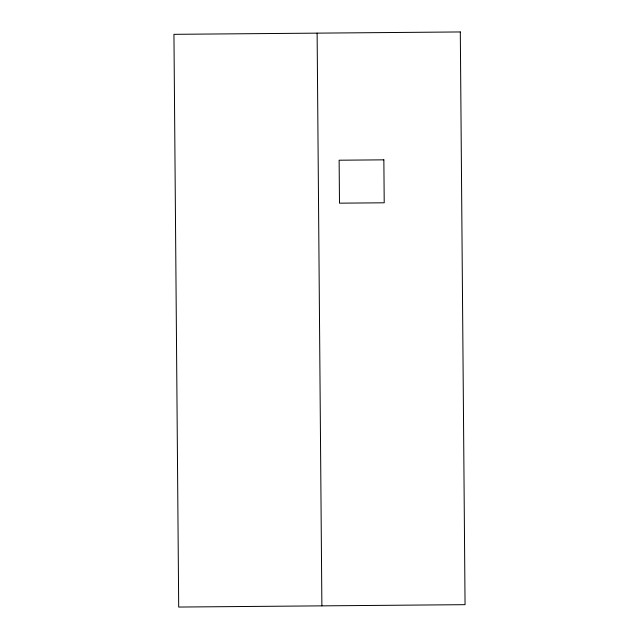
<?xml version="1.0" encoding="UTF-8"?>
<svg xmlns="http://www.w3.org/2000/svg" width="639" height="639" viewBox="0 0 639 639"><rect width="100%" height="100%" fill="white"/><g stroke="black" fill="none" stroke-linecap="round" stroke-linejoin="round"><path stroke-width="0.96" d="M317.12 33.14L321.88 605.86M460.304 31.95L173.944 34.33L178.696 607.05L465.056 604.67L460.304 31.95M383.855 159.846L339.133 160.213L339.493 203.17L384.215 202.795L383.855 159.846"/></g></svg>
